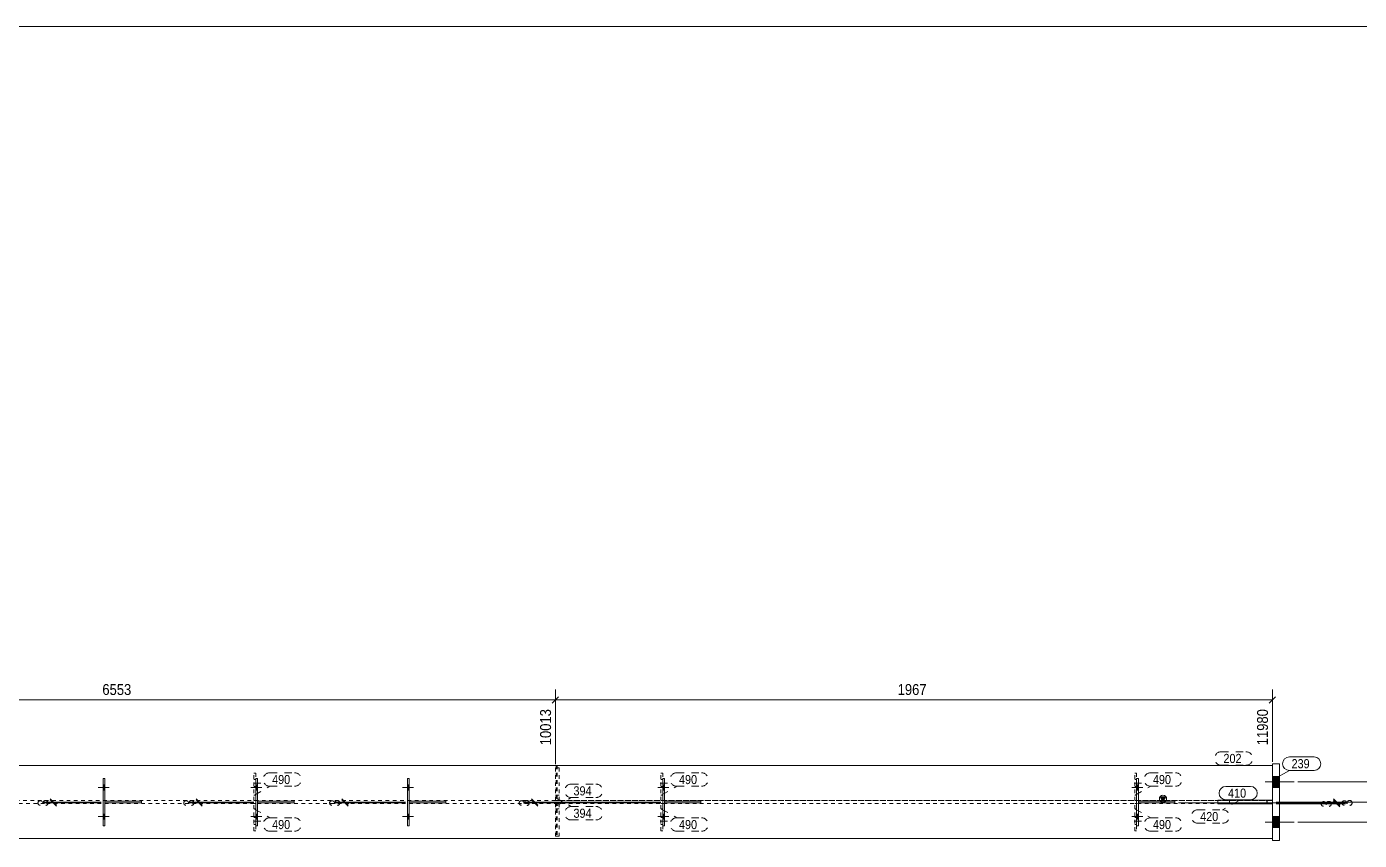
# Model space of a CAD drawing. Header units: millimetres. Extents: x 2 to 1174, y 1 to 825.
# Drawn here: x 583.8 to 949.4, y 601.9 to 825 of the extents above; entities that cross this region are included whole.
import ezdxf

# ---------------------------------------------------------------- set-up
doc = ezdxf.new("R2010")
doc.units = ezdxf.units.MM
for name, pattern in [('XKITLINE00', [0]), ('XKITLINE01', [4, 1, -1, 1, -1]), ('XKITLINE02', [4, 2, -2])]:
    doc.linetypes.add(name, pattern=pattern)
for name, color, linetype, lineweight in [('Bolt', 3, 'Continuous', 0), ('Dimensions', 7, 'Continuous', 0), ('DrawingSheet', 5, 'Continuous', 0), ('Part', 2, 'Continuous', 0), ('PartMark', 7, 'Continuous', 0)]:
    doc.layers.add(name, color=color, linetype=linetype, lineweight=lineweight)
doc.styles.add('ARIAL', font='ARIAL.TTF')

# ---------------------------------------------------------------- blocks, each defined once
blk = doc.blocks.new('*A77')
at = {"layer": 'Bolt', "color": 3, "linetype": 'XKITLINE02', "lineweight": 0}
for p, q in [((759.62, 607.2), (756.62, 607.2)), ((758.27, 608.18), (757.77, 608.18)), ((758.27, 606.22), (757.77, 606.22))]:
    blk.add_line(p, q, dxfattribs=at)
blk = doc.blocks.new('*A78')
at = {"layer": 'Bolt'}
for points in [[(888.27, 617.1), (888.77, 617.1), (888.77, 615.7), (888.27, 615.7)], [(888.27, 617.1), (888.77, 617.1), (888.77, 615.7), (888.27, 615.7)], [(888.27, 609.1), (888.77, 609.1), (888.77, 607.7), (888.27, 607.7)], [(888.27, 609.1), (888.77, 609.1), (888.77, 607.7), (888.27, 607.7)]]:
    blk.add_hatch(color=3, dxfattribs=at).paths.add_polyline_path(points, flags=17)
at = {"layer": 'Bolt', "color": 3, "linetype": 'XKITLINE00', "lineweight": 0}
for p, q in [((889.93, 616.4), (886.93, 616.4)), ((889.93, 616.4), (886.93, 616.4)), ((888.77, 617.1), (888.27, 617.1)), ((888.77, 617.1), (888.27, 617.1)), ((888.77, 615.7), (888.27, 615.7)), ((888.77, 615.7), (888.27, 615.7)), ((889.93, 608.4), (886.93, 608.4)), ((889.93, 608.4), (886.93, 608.4)), ((888.77, 609.1), (888.27, 609.1)), ((888.77, 609.1), (888.27, 609.1)), ((888.77, 607.7), (888.27, 607.7)), ((888.77, 607.7), (888.27, 607.7))]:
    blk.add_line(p, q, dxfattribs=at)
blk = doc.blocks.new('*A79')
at = {"layer": 'Bolt', "color": 3, "linetype": 'XKITLINE02', "lineweight": 0}
for p, q in [((888.27, 618.58), (887.77, 618.58)), ((889.62, 617.6), (886.62, 617.6)), ((888.27, 616.62), (887.77, 616.62))]:
    blk.add_line(p, q, dxfattribs=at)
blk = doc.blocks.new('*A80')
at = {"layer": 'Bolt', "color": 3, "linetype": 'XKITLINE02', "lineweight": 0}
for p, q in [((889.62, 607.2), (886.62, 607.2)), ((888.27, 608.18), (887.77, 608.18)), ((888.27, 606.22), (887.77, 606.22))]:
    blk.add_line(p, q, dxfattribs=at)
blk = doc.blocks.new('*A82')
at = {"layer": 'Part'}
blk.add_hatch(color=2, dxfattribs=at).paths.add_polyline_path([(894.7, 613.8), (896.3, 613.8), (895.5, 612.4)], flags=17)
at = {"layer": 'Part', "color": 2, "linetype": 'XKITLINE00', "lineweight": 0}
for p, q in [((588.68, 622.4), (546.88, 622.4)), ((630.26, 622.4), (588.78, 622.4)), ((672.16, 622.4), (630.36, 622.4)), ((713.74, 622.4), (672.26, 622.4)), ((925.5, 622.4), (713.84, 622.4)), ((895.5, 612.4), (894.7, 613.8)), ((894.7, 613.8), (896.3, 613.8)), ((896.3, 613.8), (895.5, 612.4)), ((588.68, 602.4), (546.88, 602.4)), ((630.26, 602.4), (588.78, 602.4)), ((672.16, 602.4), (630.36, 602.4)), ((713.74, 602.4), (672.26, 602.4)), ((925.5, 602.4), (713.84, 602.4))]:
    blk.add_line(p, q, dxfattribs=at)
at = {"layer": 'Part', "color": 7, "linetype": 'XKITLINE01', "lineweight": 0}
for p, q in [((925.5, 602.4), (925.5, 622.4)), ((546.88, 612.8), (588.68, 612.8)), ((588.68, 612), (546.88, 612)), ((588.78, 612.8), (630.26, 612.8)), ((630.26, 612), (588.78, 612)), ((630.36, 612.8), (672.16, 612.8)), ((672.16, 612), (630.36, 612)), ((672.26, 612.8), (713.74, 612.8)), ((713.74, 612), (672.26, 612)), ((713.84, 612.8), (925.5, 612.8)), ((925.5, 612), (713.84, 612))]:
    blk.add_line(p, q, dxfattribs=at)
at = {"layer": 'Part', "color": 2, "linetype": 'XKITLINE00', "lineweight": 0}
blk.add_circle((895.5, 613.3), 1, dxfattribs=at)
blk = doc.blocks.new('*A83')
at = {"layer": 'Part', "color": 7, "linetype": 'XKITLINE01', "lineweight": 0}
for p, q in [((913.72, 611.9), (913.72, 612.9)), ((913.72, 612.9), (925.5, 612.9)), ((913.72, 611.9), (925.5, 611.9)), ((925.5, 611.9), (925.5, 612.9)), ((925.5, 612.9), (925.5, 611.9))]:
    blk.add_line(p, q, dxfattribs=at)
blk = doc.blocks.new('*A84')
at = {"layer": 'Part', "color": 2, "linetype": 'XKITLINE00', "lineweight": 0}
for p, q in [((925.5, 601.9), (925.5, 622.9)), ((925.5, 622.9), (927.5, 622.9)), ((927.5, 622.9), (927.5, 601.9)), ((927.5, 601.9), (925.5, 601.9))]:
    blk.add_line(p, q, dxfattribs=at)
blk = doc.blocks.new('*A99')
at = {"layer": 'Part', "color": 2, "linetype": 'XKITLINE00', "lineweight": 0}
for p, q in [((605.26, 612.65), (615.26, 612.65)), ((615.26, 612.15), (605.26, 612.15)), ((615.26, 612.15), (615.26, 612.65))]:
    blk.add_line(p, q, dxfattribs=at)
at = {"layer": 'Part', "color": 7, "linetype": 'XKITLINE01', "lineweight": 0}
blk.add_line((605.26, 612.15), (605.26, 612.65), dxfattribs=at)
blk.add_line((605.26, 612.15), (605.26, 612.65), dxfattribs=at)
blk = doc.blocks.new('*A100')
at = {"layer": 'Part', "color": 2, "linetype": 'XKITLINE00', "lineweight": 0}
for p, q in [((604.76, 618.9), (605.26, 618.9)), ((604.76, 605.9), (604.76, 618.9)), ((605.26, 618.9), (605.26, 605.9)), ((605.26, 605.9), (604.76, 605.9))]:
    blk.add_line(p, q, dxfattribs=at)
blk = doc.blocks.new('*A101')
at = {"layer": 'Part', "color": 2, "linetype": 'XKITLINE00', "lineweight": 0}
for p, q in [((647.16, 612.65), (657.16, 612.65)), ((657.16, 612.15), (647.16, 612.15)), ((657.16, 612.15), (657.16, 612.65))]:
    blk.add_line(p, q, dxfattribs=at)
at = {"layer": 'Part', "color": 7, "linetype": 'XKITLINE01', "lineweight": 0}
blk.add_line((647.16, 612.15), (647.16, 612.65), dxfattribs=at)
blk.add_line((647.16, 612.15), (647.16, 612.65), dxfattribs=at)
blk = doc.blocks.new('*A102')
at = {"layer": 'Part', "color": 2, "linetype": 'XKITLINE00', "lineweight": 0}
for p, q in [((646.66, 618.9), (647.16, 618.9)), ((646.66, 605.9), (646.66, 618.9)), ((647.16, 618.9), (647.16, 605.9)), ((647.16, 605.9), (646.66, 605.9))]:
    blk.add_line(p, q, dxfattribs=at)
blk = doc.blocks.new('*A103')
at = {"layer": 'Part', "color": 7, "linetype": 'XKITLINE01', "lineweight": 0}
for p, q in [((646.16, 612.8), (646.16, 620.3)), ((646.16, 620.3), (646.66, 620.3)), ((646.66, 620.3), (646.66, 612.8)), ((646.16, 614.3), (646.66, 614.3)), ((646.66, 612.8), (646.16, 612.8))]:
    blk.add_line(p, q, dxfattribs=at)
blk = doc.blocks.new('*A104')
at = {"layer": 'Part', "color": 7, "linetype": 'XKITLINE01', "lineweight": 0}
for p, q in [((646.16, 604.5), (646.16, 612)), ((646.16, 612), (646.66, 612)), ((646.16, 610.5), (646.66, 610.5)), ((646.66, 612), (646.66, 604.5)), ((646.66, 604.5), (646.16, 604.5))]:
    blk.add_line(p, q, dxfattribs=at)
blk = doc.blocks.new('*A105')
at = {"layer": 'Part', "color": 2, "linetype": 'XKITLINE00', "lineweight": 0}
for p, q in [((688.74, 612.65), (698.74, 612.65)), ((698.74, 612.15), (688.74, 612.15)), ((698.74, 612.15), (698.74, 612.65))]:
    blk.add_line(p, q, dxfattribs=at)
at = {"layer": 'Part', "color": 7, "linetype": 'XKITLINE01', "lineweight": 0}
blk.add_line((688.74, 612.15), (688.74, 612.65), dxfattribs=at)
blk.add_line((688.74, 612.15), (688.74, 612.65), dxfattribs=at)
blk = doc.blocks.new('*A106')
at = {"layer": 'Part', "color": 2, "linetype": 'XKITLINE00', "lineweight": 0}
for p, q in [((688.24, 618.9), (688.74, 618.9)), ((688.24, 605.9), (688.24, 618.9)), ((688.74, 618.9), (688.74, 605.9)), ((688.74, 605.9), (688.24, 605.9))]:
    blk.add_line(p, q, dxfattribs=at)
blk = doc.blocks.new('*A107')
at = {"layer": 'Part', "color": 2, "linetype": 'XKITLINE00', "lineweight": 0}
for p, q in [((758.77, 612.65), (768.77, 612.65)), ((768.77, 612.15), (758.77, 612.15)), ((768.77, 612.15), (768.77, 612.65))]:
    blk.add_line(p, q, dxfattribs=at)
at = {"layer": 'Part', "color": 7, "linetype": 'XKITLINE01', "lineweight": 0}
blk.add_line((758.77, 612.15), (758.77, 612.65), dxfattribs=at)
blk.add_line((758.77, 612.15), (758.77, 612.65), dxfattribs=at)
blk = doc.blocks.new('*A108')
at = {"layer": 'Part', "color": 2, "linetype": 'XKITLINE00', "lineweight": 0}
for p, q in [((758.27, 618.9), (758.77, 618.9)), ((758.27, 605.9), (758.27, 618.9)), ((758.77, 618.9), (758.77, 605.9)), ((758.77, 605.9), (758.27, 605.9))]:
    blk.add_line(p, q, dxfattribs=at)
blk = doc.blocks.new('*A109')
at = {"layer": 'Part', "color": 7, "linetype": 'XKITLINE01', "lineweight": 0}
for p, q in [((757.77, 612.8), (757.77, 620.3)), ((757.77, 620.3), (758.27, 620.3)), ((758.27, 620.3), (758.27, 612.8)), ((757.77, 614.3), (758.27, 614.3)), ((758.27, 612.8), (757.77, 612.8))]:
    blk.add_line(p, q, dxfattribs=at)
blk = doc.blocks.new('*A110')
at = {"layer": 'Part', "color": 7, "linetype": 'XKITLINE01', "lineweight": 0}
for p, q in [((757.77, 604.5), (757.77, 612)), ((757.77, 612), (758.27, 612)), ((757.77, 610.5), (758.27, 610.5)), ((758.27, 612), (758.27, 604.5)), ((758.27, 604.5), (757.77, 604.5))]:
    blk.add_line(p, q, dxfattribs=at)
blk = doc.blocks.new('*A111')
at = {"layer": 'Part', "color": 2, "linetype": 'XKITLINE00', "lineweight": 0}
for p, q in [((888.77, 612.65), (898.77, 612.65)), ((898.77, 612.15), (888.77, 612.15)), ((898.77, 612.15), (898.77, 612.65))]:
    blk.add_line(p, q, dxfattribs=at)
at = {"layer": 'Part', "color": 7, "linetype": 'XKITLINE01', "lineweight": 0}
blk.add_line((888.77, 612.15), (888.77, 612.65), dxfattribs=at)
blk.add_line((888.77, 612.15), (888.77, 612.65), dxfattribs=at)
blk = doc.blocks.new('*A112')
at = {"layer": 'Part', "color": 2, "linetype": 'XKITLINE00', "lineweight": 0}
for p, q in [((888.27, 618.9), (888.77, 618.9)), ((888.27, 605.9), (888.27, 618.9)), ((888.77, 618.9), (888.77, 605.9)), ((888.77, 605.9), (888.27, 605.9))]:
    blk.add_line(p, q, dxfattribs=at)
blk = doc.blocks.new('*A113')
at = {"layer": 'Part', "color": 7, "linetype": 'XKITLINE01', "lineweight": 0}
for p, q in [((887.77, 612.8), (887.77, 620.3)), ((887.77, 620.3), (888.27, 620.3)), ((888.27, 620.3), (888.27, 612.8)), ((887.77, 614.3), (888.27, 614.3)), ((888.27, 612.8), (887.77, 612.8))]:
    blk.add_line(p, q, dxfattribs=at)
blk = doc.blocks.new('*A114')
at = {"layer": 'Part', "color": 7, "linetype": 'XKITLINE01', "lineweight": 0}
for p, q in [((887.77, 604.5), (887.77, 612)), ((887.77, 612), (888.27, 612)), ((887.77, 610.5), (888.27, 610.5)), ((888.27, 612), (888.27, 604.5)), ((888.27, 604.5), (887.77, 604.5))]:
    blk.add_line(p, q, dxfattribs=at)
blk = doc.blocks.new('*A117')
at = {"layer": 'Part', "color": 7, "linetype": 'XKITLINE01', "lineweight": 0}
for p, q in [((728.84, 612), (728.84, 603)), ((729.84, 612), (728.84, 612)), ((729.84, 610.5), (728.84, 610.5)), ((729.84, 603), (729.84, 612)), ((728.84, 603), (729.84, 603))]:
    blk.add_line(p, q, dxfattribs=at)
blk = doc.blocks.new('*A118')
at = {"layer": 'Part', "color": 7, "linetype": 'XKITLINE01', "lineweight": 0}
for p, q in [((728.84, 621.8), (728.84, 612.8)), ((729.84, 621.8), (728.84, 621.8)), ((729.84, 612.8), (729.84, 621.8)), ((729.84, 614.3), (728.84, 614.3)), ((728.84, 612.8), (729.84, 612.8))]:
    blk.add_line(p, q, dxfattribs=at)
blk = doc.blocks.new('*A119')
at = {"layer": 'Part', "color": 2, "linetype": 'XKITLINE00', "lineweight": 0}
for p, q in [((910.5, 611.9), (910.5, 612.9)), ((910.5, 612.9), (925.5, 612.9)), ((925.5, 611.9), (910.5, 611.9)), ((925.5, 612.9), (925.5, 611.9))]:
    blk.add_line(p, q, dxfattribs=at)
at = {"layer": 'Part', "color": 7, "linetype": 'XKITLINE01', "lineweight": 0}
blk.add_line((924, 611.9), (924, 612.9), dxfattribs=at)
blk = doc.blocks.new('*A120')
at = {"layer": 'Part', "color": 7, "linetype": 'XKITLINE01', "lineweight": 0}
for p, q in [((925.5, 622.4), (729.09, 622.4)), ((729.09, 622.4), (729.09, 602.4)), ((729.33, 622.4), (729.33, 602.4)), ((925.5, 602.4), (925.5, 622.4)), ((925.5, 612.8), (729.33, 612.8)), ((925.5, 612), (729.33, 612)), ((924.04, 612), (924.04, 612.8)), ((729.09, 602.4), (925.5, 602.4))]:
    blk.add_line(p, q, dxfattribs=at)
blk = doc.blocks.new('*A132')
at = {"layer": 'Bolt'}
for points in [[(925.5, 619.4), (927.5, 619.4), (927.5, 616.4), (925.5, 616.4)], [(925.5, 619.4), (927.5, 619.4), (927.5, 616.4), (925.5, 616.4)], [(925.5, 619.4), (927.5, 619.4), (927.5, 616.4), (925.5, 616.4)], [(925.5, 619.4), (927.5, 619.4), (927.5, 616.4), (925.5, 616.4)], [(925.5, 619.4), (927.5, 619.4), (927.5, 616.4), (925.5, 616.4)], [(925.5, 619.4), (927.5, 619.4), (927.5, 616.4), (925.5, 616.4)], [(925.5, 619.4), (927.5, 619.4), (927.5, 616.4), (925.5, 616.4)], [(925.5, 619.4), (927.5, 619.4), (927.5, 616.4), (925.5, 616.4)], [(925.5, 608.4), (927.5, 608.4), (927.5, 605.4), (925.5, 605.4)], [(925.5, 608.4), (927.5, 608.4), (927.5, 605.4), (925.5, 605.4)], [(925.5, 608.4), (927.5, 608.4), (927.5, 605.4), (925.5, 605.4)], [(925.5, 608.4), (927.5, 608.4), (927.5, 605.4), (925.5, 605.4)], [(925.5, 608.4), (927.5, 608.4), (927.5, 605.4), (925.5, 605.4)], [(925.5, 608.4), (927.5, 608.4), (927.5, 605.4), (925.5, 605.4)], [(925.5, 608.4), (927.5, 608.4), (927.5, 605.4), (925.5, 605.4)], [(925.5, 608.4), (927.5, 608.4), (927.5, 605.4), (925.5, 605.4)]]:
    blk.add_hatch(color=3, dxfattribs=at).paths.add_polyline_path(points, flags=17)
at = {"layer": 'Bolt', "color": 3, "linetype": 'XKITLINE00', "lineweight": 0}
for p, q in [((923.5, 617.9), (931.5, 617.9)), ((923.5, 617.9), (931.5, 617.9)), ((923.5, 617.9), (931.5, 617.9)), ((923.5, 617.9), (931.5, 617.9)), ((923.5, 617.9), (931.5, 617.9)), ((923.5, 617.9), (931.5, 617.9)), ((923.5, 617.9), (931.5, 617.9)), ((923.5, 617.9), (931.5, 617.9)), ((925.5, 619.4), (927.5, 619.4)), ((925.5, 619.4), (927.5, 619.4)), ((925.5, 619.4), (927.5, 619.4)), ((925.5, 619.4), (927.5, 619.4)), ((925.5, 619.4), (927.5, 619.4)), ((925.5, 619.4), (927.5, 619.4)), ((925.5, 619.4), (927.5, 619.4)), ((925.5, 619.4), (927.5, 619.4)), ((925.5, 616.4), (927.5, 616.4)), ((925.5, 616.4), (927.5, 616.4)), ((925.5, 616.4), (927.5, 616.4)), ((925.5, 616.4), (927.5, 616.4)), ((925.5, 616.4), (927.5, 616.4)), ((925.5, 616.4), (927.5, 616.4)), ((925.5, 616.4), (927.5, 616.4)), ((925.5, 616.4), (927.5, 616.4)), ((923.5, 606.9), (931.5, 606.9)), ((923.5, 606.9), (931.5, 606.9)), ((923.5, 606.9), (931.5, 606.9)), ((923.5, 606.9), (931.5, 606.9)), ((923.5, 606.9), (931.5, 606.9)), ((923.5, 606.9), (931.5, 606.9)), ((923.5, 606.9), (931.5, 606.9)), ((923.5, 606.9), (931.5, 606.9)), ((925.5, 608.4), (927.5, 608.4)), ((925.5, 608.4), (927.5, 608.4)), ((925.5, 608.4), (927.5, 608.4)), ((925.5, 608.4), (927.5, 608.4)), ((925.5, 608.4), (927.5, 608.4)), ((925.5, 608.4), (927.5, 608.4)), ((925.5, 608.4), (927.5, 608.4)), ((925.5, 608.4), (927.5, 608.4)), ((925.5, 605.4), (927.5, 605.4)), ((925.5, 605.4), (927.5, 605.4)), ((925.5, 605.4), (927.5, 605.4)), ((925.5, 605.4), (927.5, 605.4)), ((925.5, 605.4), (927.5, 605.4)), ((925.5, 605.4), (927.5, 605.4)), ((925.5, 605.4), (927.5, 605.4)), ((925.5, 605.4), (927.5, 605.4))]:
    blk.add_line(p, q, dxfattribs=at)
blk = doc.blocks.new('*A136')
at = {"layer": 'Bolt'}
for points in [[(604.76, 617.1), (605.26, 617.1), (605.26, 615.7), (604.76, 615.7)], [(604.76, 617.1), (605.26, 617.1), (605.26, 615.7), (604.76, 615.7)], [(604.76, 609.1), (605.26, 609.1), (605.26, 607.7), (604.76, 607.7)], [(604.76, 609.1), (605.26, 609.1), (605.26, 607.7), (604.76, 607.7)]]:
    blk.add_hatch(color=3, dxfattribs=at).paths.add_polyline_path(points, flags=17)
at = {"layer": 'Bolt', "color": 3, "linetype": 'XKITLINE00', "lineweight": 0}
for p, q in [((606.42, 616.4), (603.42, 616.4)), ((606.42, 616.4), (603.42, 616.4)), ((605.26, 617.1), (604.76, 617.1)), ((605.26, 617.1), (604.76, 617.1)), ((605.26, 615.7), (604.76, 615.7)), ((605.26, 615.7), (604.76, 615.7)), ((606.42, 608.4), (603.42, 608.4)), ((606.42, 608.4), (603.42, 608.4)), ((605.26, 609.1), (604.76, 609.1)), ((605.26, 609.1), (604.76, 609.1)), ((605.26, 607.7), (604.76, 607.7)), ((605.26, 607.7), (604.76, 607.7))]:
    blk.add_line(p, q, dxfattribs=at)
blk = doc.blocks.new('*A137')
at = {"layer": 'Bolt'}
for points in [[(646.66, 617.1), (647.16, 617.1), (647.16, 615.7), (646.66, 615.7)], [(646.66, 617.1), (647.16, 617.1), (647.16, 615.7), (646.66, 615.7)], [(646.66, 609.1), (647.16, 609.1), (647.16, 607.7), (646.66, 607.7)], [(646.66, 609.1), (647.16, 609.1), (647.16, 607.7), (646.66, 607.7)]]:
    blk.add_hatch(color=3, dxfattribs=at).paths.add_polyline_path(points, flags=17)
at = {"layer": 'Bolt', "color": 3, "linetype": 'XKITLINE00', "lineweight": 0}
for p, q in [((648.32, 616.4), (645.32, 616.4)), ((648.32, 616.4), (645.32, 616.4)), ((647.16, 617.1), (646.66, 617.1)), ((647.16, 617.1), (646.66, 617.1)), ((647.16, 615.7), (646.66, 615.7)), ((647.16, 615.7), (646.66, 615.7)), ((648.32, 608.4), (645.32, 608.4)), ((648.32, 608.4), (645.32, 608.4)), ((647.16, 609.1), (646.66, 609.1)), ((647.16, 609.1), (646.66, 609.1)), ((647.16, 607.7), (646.66, 607.7)), ((647.16, 607.7), (646.66, 607.7))]:
    blk.add_line(p, q, dxfattribs=at)
blk = doc.blocks.new('*A138')
at = {"layer": 'Bolt', "color": 3, "linetype": 'XKITLINE02', "lineweight": 0}
for p, q in [((646.66, 618.58), (646.16, 618.58)), ((648.01, 617.6), (645.01, 617.6)), ((646.66, 616.62), (646.16, 616.62))]:
    blk.add_line(p, q, dxfattribs=at)
blk = doc.blocks.new('*A139')
at = {"layer": 'Bolt', "color": 3, "linetype": 'XKITLINE02', "lineweight": 0}
for p, q in [((648.01, 607.2), (645.01, 607.2)), ((646.66, 608.18), (646.16, 608.18)), ((646.66, 606.22), (646.16, 606.22))]:
    blk.add_line(p, q, dxfattribs=at)
blk = doc.blocks.new('*A140')
at = {"layer": 'Bolt'}
for points in [[(688.24, 617.1), (688.74, 617.1), (688.74, 615.7), (688.24, 615.7)], [(688.24, 617.1), (688.74, 617.1), (688.74, 615.7), (688.24, 615.7)], [(688.24, 609.1), (688.74, 609.1), (688.74, 607.7), (688.24, 607.7)], [(688.24, 609.1), (688.74, 609.1), (688.74, 607.7), (688.24, 607.7)]]:
    blk.add_hatch(color=3, dxfattribs=at).paths.add_polyline_path(points, flags=17)
at = {"layer": 'Bolt', "color": 3, "linetype": 'XKITLINE00', "lineweight": 0}
for p, q in [((689.9, 616.4), (686.9, 616.4)), ((689.9, 616.4), (686.9, 616.4)), ((688.74, 617.1), (688.24, 617.1)), ((688.74, 617.1), (688.24, 617.1)), ((688.74, 615.7), (688.24, 615.7)), ((688.74, 615.7), (688.24, 615.7)), ((689.9, 608.4), (686.9, 608.4)), ((689.9, 608.4), (686.9, 608.4)), ((688.74, 609.1), (688.24, 609.1)), ((688.74, 609.1), (688.24, 609.1)), ((688.74, 607.7), (688.24, 607.7)), ((688.74, 607.7), (688.24, 607.7))]:
    blk.add_line(p, q, dxfattribs=at)
blk = doc.blocks.new('*A141')
at = {"layer": 'Bolt'}
for points in [[(758.27, 617.1), (758.77, 617.1), (758.77, 615.7), (758.27, 615.7)], [(758.27, 617.1), (758.77, 617.1), (758.77, 615.7), (758.27, 615.7)], [(758.27, 609.1), (758.77, 609.1), (758.77, 607.7), (758.27, 607.7)], [(758.27, 609.1), (758.77, 609.1), (758.77, 607.7), (758.27, 607.7)]]:
    blk.add_hatch(color=3, dxfattribs=at).paths.add_polyline_path(points, flags=17)
at = {"layer": 'Bolt', "color": 3, "linetype": 'XKITLINE00', "lineweight": 0}
for p, q in [((759.93, 616.4), (756.93, 616.4)), ((759.93, 616.4), (756.93, 616.4)), ((758.77, 617.1), (758.27, 617.1)), ((758.77, 617.1), (758.27, 617.1)), ((758.77, 615.7), (758.27, 615.7)), ((758.77, 615.7), (758.27, 615.7)), ((759.93, 608.4), (756.93, 608.4)), ((759.93, 608.4), (756.93, 608.4)), ((758.77, 609.1), (758.27, 609.1)), ((758.77, 609.1), (758.27, 609.1)), ((758.77, 607.7), (758.27, 607.7)), ((758.77, 607.7), (758.27, 607.7))]:
    blk.add_line(p, q, dxfattribs=at)
blk = doc.blocks.new('*A142')
at = {"layer": 'Bolt', "color": 3, "linetype": 'XKITLINE02', "lineweight": 0}
for p, q in [((758.27, 618.58), (757.77, 618.58)), ((759.62, 617.6), (756.62, 617.6)), ((758.27, 616.62), (757.77, 616.62))]:
    blk.add_line(p, q, dxfattribs=at)
blk = doc.blocks.new('*A197')
at = {"layer": 'DrawingSheet', "color": 5, "linetype": 'XKITLINE00', "lineweight": 0}
blk.add_line((1174, 825), (5, 825), dxfattribs=at)
blk = doc.blocks.new('*A285')
at = {"layer": 'Dimensions', "color": 7, "linetype": 'XKITLINE00', "lineweight": 0}
for p, q in [((490.05, 641.25), (488.35, 639.55)), ((489.2, 622.8), (489.2, 643.25)), ((489.2, 640.4), (728.84, 640.4)), ((729.69, 641.25), (727.99, 639.55)), ((728.84, 622.8), (728.84, 643.25))]:
    blk.add_line(p, q, dxfattribs=at)
at = {"layer": 'Dimensions', "color": 3}
for p in [(489.2, 640.4), (728.84, 640.4)]:
    blk.add_point(p, dxfattribs=at)
at = {"layer": 'Dimensions', "color": 3, "style": 'ARIAL', "width": 0.85}
blk.add_text('6553', height=3, dxfattribs=at).set_placement((604.57, 641.75))
blk.add_text('10013', height=3, rotation=90.0002, dxfattribs=at).set_placement((727.64, 627.97))
blk = doc.blocks.new('*A305')
at = {"layer": 'Dimensions', "color": 7, "linetype": 'XKITLINE00', "lineweight": 0}
for p, q in [((926.5, 612.4), (961.54, 612.4)), ((958.29, 613.25), (959.99, 611.55)), ((959.14, 606.9), (959.14, 612.4)), ((932.5, 606.9), (961.54, 606.9)), ((958.29, 607.75), (959.99, 606.05))]:
    blk.add_line(p, q, dxfattribs=at)
at = {"layer": 'Dimensions', "color": 3}
for p in [(959.14, 612.4), (959.14, 606.9)]:
    blk.add_point(p, dxfattribs=at)
at = {"layer": 'Dimensions', "color": 3, "style": 'ARIAL', "width": 0.85}
blk.add_text('55', height=3, rotation=90.0002, dxfattribs=at).set_placement((957.79, 607.42))
blk = doc.blocks.new('*A306')
at = {"layer": 'Dimensions', "color": 7, "linetype": 'XKITLINE00', "lineweight": 0}
for p, q in [((932.5, 617.9), (961.99, 617.9)), ((958.29, 618.75), (959.99, 617.05)), ((959.14, 612.4), (959.14, 617.9)), ((926.5, 612.4), (961.99, 612.4)), ((958.29, 613.25), (959.99, 611.55))]:
    blk.add_line(p, q, dxfattribs=at)
at = {"layer": 'Dimensions', "color": 3}
for p in [(959.14, 617.9), (959.14, 612.4)]:
    blk.add_point(p, dxfattribs=at)
at = {"layer": 'Dimensions', "color": 3, "style": 'ARIAL', "width": 0.85}
blk.add_text('55', height=3, rotation=90.0002, dxfattribs=at).set_placement((963.49, 612.92))
blk = doc.blocks.new('*A307')
at = {"layer": 'Dimensions', "color": 7, "linetype": 'XKITLINE00', "lineweight": 0}
for p, q in [((899.77, 612.15), (945.54, 612.15)), ((926.5, 611.9), (945.54, 611.9)), ((942.29, 613), (943.99, 611.3)), ((942.29, 612.75), (943.99, 611.05)), ((943.14, 611.9), (943.14, 612.15))]:
    blk.add_line(p, q, dxfattribs=at)
at = {"layer": 'Dimensions', "color": 3}
for p in [(943.14, 612.15), (943.14, 611.9)]:
    blk.add_point(p, dxfattribs=at)
at = {"layer": 'Dimensions', "color": 3, "style": 'ARIAL', "width": 0.85}
blk.add_text('3', height=3, rotation=90.0002, dxfattribs=at).set_placement((941.79, 610.91))
blk = doc.blocks.new('*A308')
at = {"layer": 'Dimensions', "color": 7, "linetype": 'XKITLINE00', "lineweight": 0}
for p, q in [((899.77, 612.15), (945.99, 612.15)), ((926.5, 612.4), (945.99, 612.4)), ((942.29, 613.25), (943.99, 611.55)), ((942.29, 613), (943.99, 611.3)), ((943.14, 612.15), (943.14, 612.4))]:
    blk.add_line(p, q, dxfattribs=at)
at = {"layer": 'Dimensions', "color": 3}
for p in [(943.14, 612.4), (943.14, 612.15)]:
    blk.add_point(p, dxfattribs=at)
at = {"layer": 'Dimensions', "color": 3, "style": 'ARIAL', "width": 0.85}
blk.add_text('3', height=3, rotation=90.0002, dxfattribs=at).set_placement((947.49, 611.16))
blk = doc.blocks.new('*A309')
at = {"layer": 'Dimensions', "color": 7, "linetype": 'XKITLINE00', "lineweight": 0}
for p, q in [((757.77, 612.4), (720.29, 612.4)), ((757.77, 612.15), (720.29, 612.15)), ((722.29, 613.25), (723.99, 611.55)), ((722.29, 613), (723.99, 611.3)), ((723.14, 612.15), (723.14, 612.4))]:
    blk.add_line(p, q, dxfattribs=at)
at = {"layer": 'Dimensions', "color": 3}
for p in [(723.14, 612.4), (723.14, 612.15)]:
    blk.add_point(p, dxfattribs=at)
at = {"layer": 'Dimensions', "color": 3, "style": 'ARIAL', "width": 0.85}
blk.add_text('3', height=3, rotation=90.0002, dxfattribs=at).set_placement((721.79, 611.16))
blk = doc.blocks.new('*A310')
at = {"layer": 'Dimensions', "color": 7, "linetype": 'XKITLINE00', "lineweight": 0}
for p, q in [((646.16, 612.4), (628.29, 612.4)), ((646.16, 612.15), (628.29, 612.15)), ((630.29, 613.25), (631.99, 611.55)), ((630.29, 613), (631.99, 611.3)), ((631.14, 612.15), (631.14, 612.4))]:
    blk.add_line(p, q, dxfattribs=at)
at = {"layer": 'Dimensions', "color": 3}
for p in [(631.14, 612.4), (631.14, 612.15)]:
    blk.add_point(p, dxfattribs=at)
at = {"layer": 'Dimensions', "color": 3, "style": 'ARIAL', "width": 0.85}
blk.add_text('3', height=3, rotation=90.0002, dxfattribs=at).set_placement((629.79, 611.16))
blk = doc.blocks.new('*A311')
at = {"layer": 'Dimensions', "color": 7, "linetype": 'XKITLINE00', "lineweight": 0}
for p, q in [((687.74, 612.4), (668.29, 612.4)), ((687.74, 612.15), (668.29, 612.15)), ((670.29, 613.25), (671.99, 611.55)), ((670.29, 613), (671.99, 611.3)), ((671.14, 612.15), (671.14, 612.4))]:
    blk.add_line(p, q, dxfattribs=at)
at = {"layer": 'Dimensions', "color": 3}
for p in [(671.14, 612.4), (671.14, 612.15)]:
    blk.add_point(p, dxfattribs=at)
at = {"layer": 'Dimensions', "color": 3, "style": 'ARIAL', "width": 0.85}
blk.add_text('3', height=3, rotation=90.0002, dxfattribs=at).set_placement((669.79, 611.16))
blk = doc.blocks.new('*A313')
at = {"layer": 'Dimensions', "color": 7, "linetype": 'XKITLINE00', "lineweight": 0}
for p, q in [((604.26, 612.4), (588.29, 612.4)), ((604.26, 612.15), (588.29, 612.15)), ((590.29, 613.25), (591.99, 611.55)), ((590.29, 613), (591.99, 611.3)), ((591.14, 612.15), (591.14, 612.4))]:
    blk.add_line(p, q, dxfattribs=at)
at = {"layer": 'Dimensions', "color": 3}
for p in [(591.14, 612.4), (591.14, 612.15)]:
    blk.add_point(p, dxfattribs=at)
at = {"layer": 'Dimensions', "color": 3, "style": 'ARIAL', "width": 0.85}
blk.add_text('3', height=3, rotation=90.0002, dxfattribs=at).set_placement((589.79, 611.16))
blk = doc.blocks.new('*A314')
at = {"layer": 'Dimensions', "color": 7, "linetype": 'XKITLINE00', "lineweight": 0}
for p, q in [((729.69, 641.25), (727.99, 639.55)), ((728.84, 622.8), (728.84, 643.25)), ((728.84, 640.4), (925.5, 640.4)), ((926.35, 641.25), (924.65, 639.55)), ((925.5, 623.4), (925.5, 643.25))]:
    blk.add_line(p, q, dxfattribs=at)
at = {"layer": 'Dimensions', "color": 3}
for p in [(728.84, 640.4), (925.5, 640.4)]:
    blk.add_point(p, dxfattribs=at)
at = {"layer": 'Dimensions', "color": 3, "style": 'ARIAL', "width": 0.85}
blk.add_text('1967', height=3, dxfattribs=at).set_placement((822.72, 641.75))
blk.add_text('11980', height=3, rotation=90.0002, dxfattribs=at).set_placement((924.3, 627.97))
blk = doc.blocks.new('*A315')
at = {"layer": 'PartMark', "color": 7, "linetype": 'XKITLINE02', "lineweight": 0}
for p, q in [((911.49, 626.2), (918.25, 626.2)), ((911.49, 622.5), (918.25, 622.5))]:
    blk.add_line(p, q, dxfattribs=at)
for centre, start, end in [((911.49, 624.35), 90, 270), ((918.25, 624.35), 270, 90)]:
    blk.add_arc(centre, 1.85, start, end, dxfattribs=at)
at = {"layer": 'PartMark', "color": 3, "style": 'ARIAL', "width": 0.85}
blk.add_text('202', height=2.5, dxfattribs=at).set_placement((912.09, 623.1))
blk = doc.blocks.new('*A316')
at = {"layer": 'PartMark', "color": 7, "linetype": 'XKITLINE00', "lineweight": 0}
for p, q in [((912.75, 616.7), (919.52, 616.7)), ((912.75, 613), (919.52, 613))]:
    blk.add_line(p, q, dxfattribs=at)
for centre, start, end in [((912.75, 614.85), 90, 270), ((919.52, 614.85), 270, 90)]:
    blk.add_arc(centre, 1.85, start, end, dxfattribs=at)
at = {"layer": 'PartMark', "color": 3, "style": 'ARIAL', "width": 0.85}
blk.add_text('410', height=2.5, dxfattribs=at).set_placement((913.35, 613.6))
blk = doc.blocks.new('*A317')
at = {"layer": 'PartMark', "color": 7, "linetype": 'XKITLINE02', "lineweight": 0}
for p, q in [((728.96, 613.57), (733.2, 611.18)), ((733.2, 611.18), (739.97, 611.18)), ((733.2, 607.48), (739.97, 607.48))]:
    blk.add_line(p, q, dxfattribs=at)
for centre, start, end in [((733.2, 609.33), 90, 270), ((739.97, 609.33), 270, 90)]:
    blk.add_arc(centre, 1.85, start, end, dxfattribs=at)
at = {"layer": 'PartMark', "color": 3, "style": 'ARIAL', "width": 0.85}
blk.add_text('394', height=2.5, dxfattribs=at).set_placement((733.8, 608.08))
blk = doc.blocks.new('*A318')
at = {"layer": 'PartMark', "color": 7, "linetype": 'XKITLINE02', "lineweight": 0}
for p, q in [((733.2, 617.32), (739.97, 617.32)), ((728.96, 611.23), (733.2, 613.62)), ((733.2, 613.62), (739.97, 613.62))]:
    blk.add_line(p, q, dxfattribs=at)
for centre, start, end in [((733.2, 615.47), 90, 270), ((739.97, 615.47), 270, 90)]:
    blk.add_arc(centre, 1.85, start, end, dxfattribs=at)
at = {"layer": 'PartMark', "color": 3, "style": 'ARIAL', "width": 0.85}
blk.add_text('394', height=2.5, dxfattribs=at).set_placement((733.8, 614.22))
blk = doc.blocks.new('*A319')
at = {"layer": 'PartMark', "color": 7, "linetype": 'XKITLINE02', "lineweight": 0}
for p, q in [((887.89, 610.47), (892.14, 608.08)), ((892.14, 608.08), (898.9, 608.08)), ((892.14, 604.38), (898.9, 604.38))]:
    blk.add_line(p, q, dxfattribs=at)
for centre, start, end in [((892.14, 606.23), 90, 270), ((898.9, 606.23), 270, 90)]:
    blk.add_arc(centre, 1.85, start, end, dxfattribs=at)
at = {"layer": 'PartMark', "color": 3, "style": 'ARIAL', "width": 0.85}
blk.add_text('490', height=2.5, dxfattribs=at).set_placement((892.74, 604.98))
blk = doc.blocks.new('*A320')
at = {"layer": 'PartMark', "color": 7, "linetype": 'XKITLINE02', "lineweight": 0}
for p, q in [((892.14, 620.42), (898.9, 620.42)), ((887.89, 614.33), (892.14, 616.72)), ((892.14, 616.72), (898.9, 616.72))]:
    blk.add_line(p, q, dxfattribs=at)
for centre, start, end in [((892.14, 618.57), 90, 270), ((898.9, 618.57), 270, 90)]:
    blk.add_arc(centre, 1.85, start, end, dxfattribs=at)
at = {"layer": 'PartMark', "color": 3, "style": 'ARIAL', "width": 0.85}
blk.add_text('490', height=2.5, dxfattribs=at).set_placement((892.74, 617.32))
blk = doc.blocks.new('*A321')
at = {"layer": 'PartMark', "color": 7, "linetype": 'XKITLINE02', "lineweight": 0}
for p, q in [((757.89, 610.47), (762.14, 608.08)), ((762.14, 608.08), (768.9, 608.08)), ((762.14, 604.38), (768.9, 604.38))]:
    blk.add_line(p, q, dxfattribs=at)
for centre, start, end in [((762.14, 606.23), 90, 270), ((768.9, 606.23), 270, 90)]:
    blk.add_arc(centre, 1.85, start, end, dxfattribs=at)
at = {"layer": 'PartMark', "color": 3, "style": 'ARIAL', "width": 0.85}
blk.add_text('490', height=2.5, dxfattribs=at).set_placement((762.74, 604.98))
blk = doc.blocks.new('*A322')
at = {"layer": 'PartMark', "color": 7, "linetype": 'XKITLINE02', "lineweight": 0}
for p, q in [((762.14, 620.42), (768.9, 620.42)), ((757.89, 614.33), (762.14, 616.72)), ((762.14, 616.72), (768.9, 616.72))]:
    blk.add_line(p, q, dxfattribs=at)
for centre, start, end in [((762.14, 618.57), 90, 270), ((768.9, 618.57), 270, 90)]:
    blk.add_arc(centre, 1.85, start, end, dxfattribs=at)
at = {"layer": 'PartMark', "color": 3, "style": 'ARIAL', "width": 0.85}
blk.add_text('490', height=2.5, dxfattribs=at).set_placement((762.74, 617.32))
blk = doc.blocks.new('*A323')
at = {"layer": 'PartMark', "color": 7, "linetype": 'XKITLINE02', "lineweight": 0}
for p, q in [((646.29, 610.47), (650.53, 608.08)), ((650.53, 608.08), (657.29, 608.08)), ((650.53, 604.38), (657.29, 604.38))]:
    blk.add_line(p, q, dxfattribs=at)
for centre, start, end in [((650.53, 606.23), 90, 270), ((657.29, 606.23), 270, 90)]:
    blk.add_arc(centre, 1.85, start, end, dxfattribs=at)
at = {"layer": 'PartMark', "color": 3, "style": 'ARIAL', "width": 0.85}
blk.add_text('490', height=2.5, dxfattribs=at).set_placement((651.13, 604.98))
blk = doc.blocks.new('*A324')
at = {"layer": 'PartMark', "color": 7, "linetype": 'XKITLINE02', "lineweight": 0}
for p, q in [((650.53, 620.42), (657.29, 620.42)), ((646.29, 614.33), (650.53, 616.72)), ((650.53, 616.72), (657.29, 616.72))]:
    blk.add_line(p, q, dxfattribs=at)
for centre, start, end in [((650.53, 618.57), 90, 270), ((657.29, 618.57), 270, 90)]:
    blk.add_arc(centre, 1.85, start, end, dxfattribs=at)
at = {"layer": 'PartMark', "color": 3, "style": 'ARIAL', "width": 0.85}
blk.add_text('490', height=2.5, dxfattribs=at).set_placement((651.13, 617.32))
blk = doc.blocks.new('*A327')
at = {"layer": 'PartMark', "color": 7, "linetype": 'XKITLINE00', "lineweight": 0}
for p, q in [((930.17, 624.76), (936.94, 624.76)), ((925.93, 618.67), (930.17, 621.06)), ((930.17, 621.06), (936.94, 621.06))]:
    blk.add_line(p, q, dxfattribs=at)
for centre, start, end in [((930.17, 622.91), 90, 270), ((936.94, 622.91), 270, 90)]:
    blk.add_arc(centre, 1.85, start, end, dxfattribs=at)
at = {"layer": 'PartMark', "color": 3, "style": 'ARIAL', "width": 0.85}
blk.add_text('239', height=2.5, dxfattribs=at).set_placement((930.77, 621.66))
blk = doc.blocks.new('*A328')
at = {"layer": 'PartMark', "color": 7, "linetype": 'XKITLINE02', "lineweight": 0}
for p, q in [((916.1, 612.67), (911.86, 610.28)), ((905.1, 610.28), (911.86, 610.28)), ((905.1, 606.58), (911.86, 606.58))]:
    blk.add_line(p, q, dxfattribs=at)
for centre, start, end in [((905.1, 608.43), 90, 270), ((911.86, 608.43), 270, 90)]:
    blk.add_arc(centre, 1.85, start, end, dxfattribs=at)
at = {"layer": 'PartMark', "color": 3, "style": 'ARIAL', "width": 0.85}
blk.add_text('420', height=2.5, dxfattribs=at).set_placement((905.7, 607.18))

msp = doc.modelspace()

# ---------------------------------------------------------------- block references
at = {"lineweight": 0}
for name in ['*A197', '*A285', '*A314', '*A315', '*A118', '*A120', '*A84', '*A327', '*A100', '*A138', '*A103', '*A324', '*A102', '*A106', '*A142', '*A109', '*A322', '*A108', '*A79', '*A113', '*A320', '*A112', '*A132', '*A306', '*A136', '*A137', '*A140', '*A318', '*A141', '*A78', '*A316', '*A313', '*A99', '*A310', '*A104', '*A101', '*A311', '*A105', '*A309', '*A117', '*A317', '*A110', '*A107', '*A114', '*A111', '*A308', '*A307', '*A328', '*A119', '*A83', '*A305', '*A139', '*A323', '*A77', '*A321', '*A80', '*A319']:
    msp.add_blockref(name, (0, 0), dxfattribs=at)
at = {"layer": 'Part', "lineweight": 0}
msp.add_blockref('*A82', (0, 0), dxfattribs=at)

doc.saveas('drawing.dxf')
